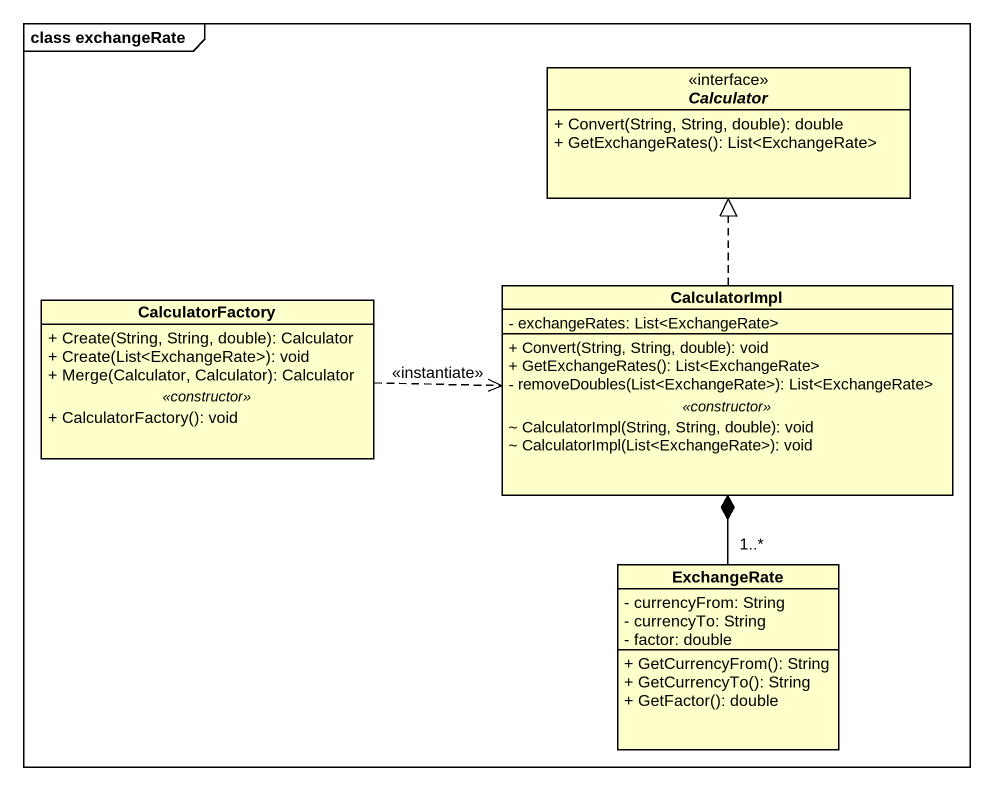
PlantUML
@startuml
mainframe class exchangeRate
hide circle
hide empty members
skinparam classAttributeIconSize 0
interface Calculator <<interface>> {
  + Convert(String, String, double): double
  + GetExchangeRates(): List<ExchangeRate>
}
class CalculatorFactory {
  + Create(String, String, double): Calculator
  + Create(List<ExchangeRate>): void
  + Merge(Calculator, Calculator): Calculator
  .. <<constructor>> ..
  + CalculatorFactory(): void
}
class CalculatorImpl {
  - exchangeRates: List<ExchangeRate>
  --
  + Convert(String, String, double): void
  + GetExchangeRates(): List<ExchangeRate>
  - removeDoubles(List<ExchangeRate>): List<ExchangeRate>
  .. <<constructor>> ..
  ~ CalculatorImpl(String, String, double): void
  ~ CalculatorImpl(List<ExchangeRate>): void
}
class ExchangeRate {
  - currencyFrom: String
  - currencyTo: String
  - factor: double
  + GetCurrencyFrom(): String
  + GetCurrencyTo(): String
  + GetFactor(): double
}
CalculatorFactory .right.> CalculatorImpl : <<instantiate>>
CalculatorImpl .up.|> Calculator
ExchangeRate "1..*" -up-* CalculatorImpl
@enduml
